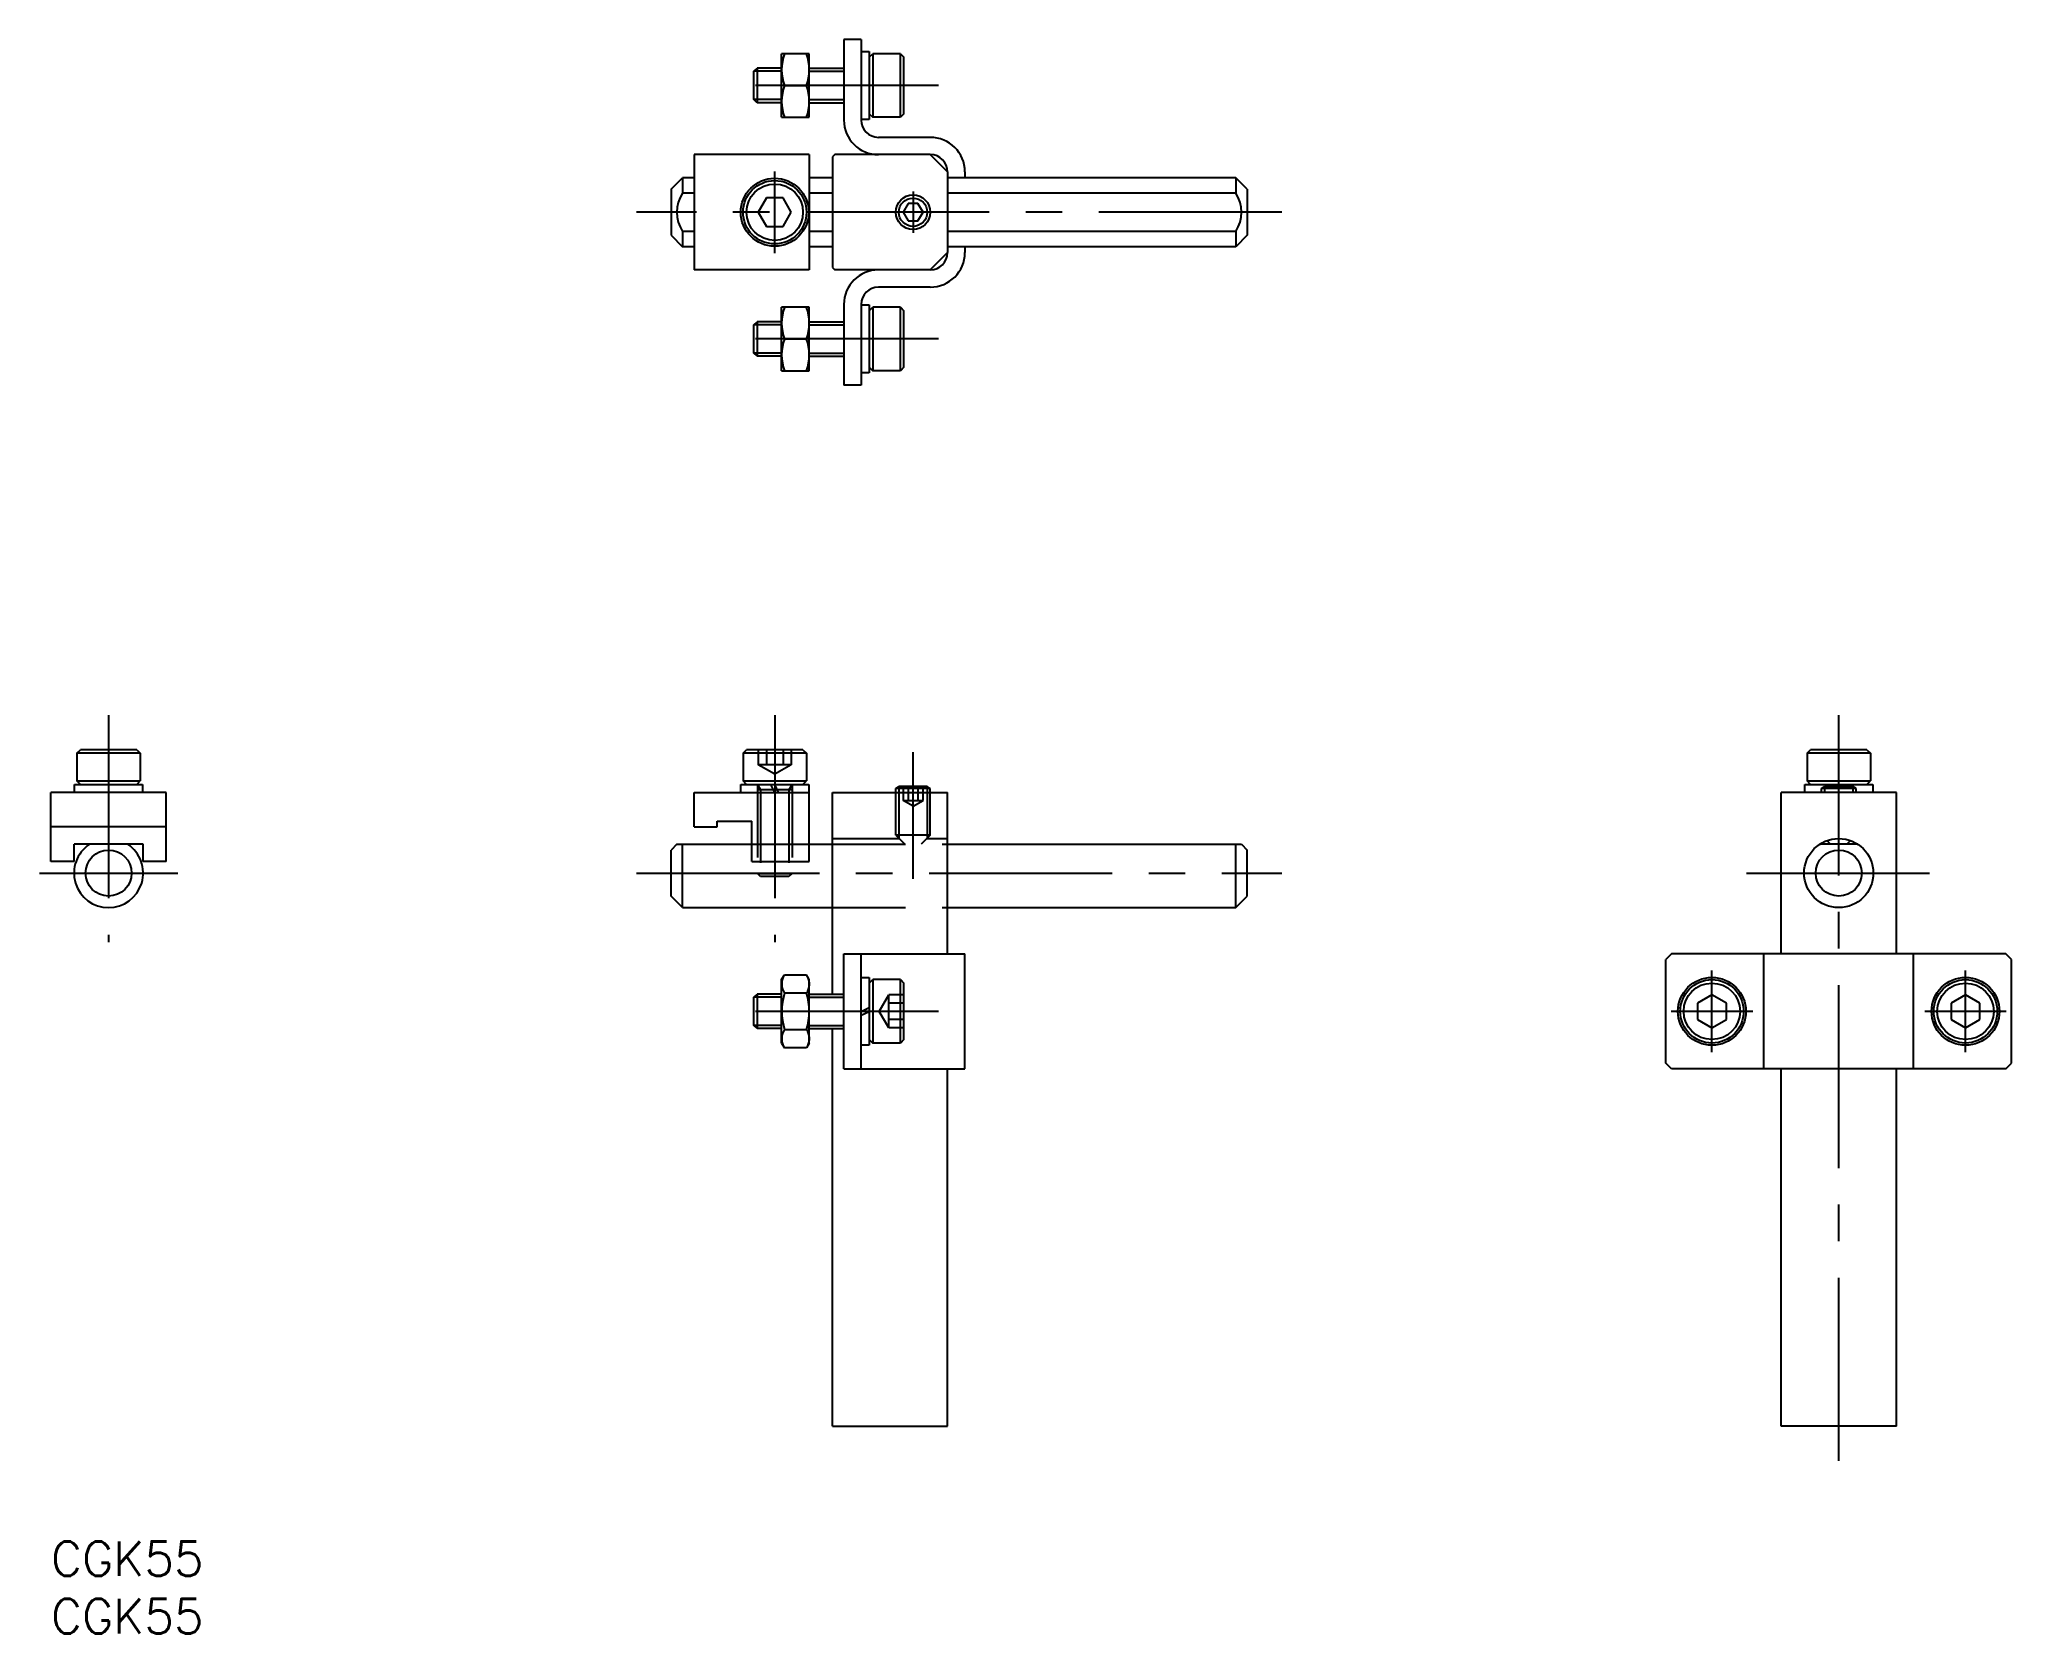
# Model space of a CAD drawing. Extents: x -1 to 170, y -8 to 130.
import ezdxf

# ---------------------------------------------------------------- set-up
doc = ezdxf.new("R2010")
doc.units = 0
doc.header["$LTSCALE"] = 0.5
doc.linetypes.add('CENTER', pattern=[50.8, 31.75, -6.35, 6.35, -6.35])
doc.linetypes.add('DASHED', pattern=[19.05, 12.7, -6.35])
for name, color, linetype in [('MSM_CENTER', 1, 'CENTER'), ('MSM_CONTINUOUS', 7, 'CONTINUOUS'), ('MSM_DASHED', 4, 'DASHED'), ('MSM_NARROW', 5, 'CONTINUOUS'), ('MSM_PART_NUMBER', 7, 'CONTINUOUS')]:
    doc.layers.add(name, color=color, linetype=linetype)
doc.styles.get("Standard").update_dxf_attribs({"font": 'txt.shx', "height": 3, "bigfont": 'bigfont.shx'})

# ---------------------------------------------------------------- blocks, each defined once
blk = doc.blocks.new('*U4')
at = {"layer": 'MSM_PART_NUMBER'}
blk.add_text('CGK55', height=3, dxfattribs=at).set_placement((0, -3))
blk = doc.blocks.new('*U5')
at = {"layer": 'MSM_PART_NUMBER'}
blk.add_text('CGK55', height=3, dxfattribs=at).set_placement((0, -8))

msp = doc.modelspace()

# ---------------------------------------------------------------- linework, layer by layer
at = {"layer": 'MSM_CENTER'}
for p, q in [((77, 126.35), (58, 126.35)), ((62.8, 111.81), (62.8, 118.89)), ((74.8, 117.15), (74.8, 113.55)), ((106.8, 115.35), (50.8, 115.35)), ((77, 104.35), (58, 104.35)), ((5, 71.7), (5, 52)), ((62.8, 71.7), (62.8, 52)), ((155.12, 7), (155.12, 71.7)), ((74.8, 57.5), (74.8, 68.5)), ((-1, 58), (11, 58)), ((50.8, 58), (106.8, 58)), ((147.12, 58), (163.12, 58)), ((144.12, 42.46), (144.12, 49.54)), ((166.12, 42.46), (166.12, 49.54)), ((77, 46), (58, 46)), ((147.66, 46), (140.58, 46)), ((169.66, 46), (162.58, 46))]:
    msp.add_line(p, q, dxfattribs=at)
at = {"layer": 'MSM_CONTINUOUS'}
for p, q in [((70.3, 130.35), (68.8, 130.35)), ((68.8, 130.35), (68.8, 123.35)), ((70.3, 130.35), (70.3, 123.35)), ((63.4, 123.6), (63.4, 129.1)), ((65.8, 129.1), (63.4, 129.1)), ((65.8, 123.6), (65.8, 129.1)), ((70.3, 129.3), (71, 129.3)), ((71, 129.3), (71, 123.4)), ((71, 128.8), (71.3, 129.1)), ((73.7, 129.1), (71.3, 129.1)), ((71.3, 129.1), (71.3, 123.6)), ((73.7, 129.1), (74, 128.8)), ((73.7, 123.6), (73.7, 129.1)), ((74, 123.9), (74, 128.8)), ((61, 127.58), (61.27, 127.85)), ((61, 125.12), (61, 127.58)), ((63.4, 127.85), (61.27, 127.85)), ((61.27, 127.85), (61.27, 124.85)), ((65.8, 127.85), (68.8, 127.85)), ((61.27, 124.85), (61, 125.12)), ((63.65, 126.35), (65.56, 126.35)), ((63.4, 124.85), (61.27, 124.85)), ((63.4, 123.6), (65.8, 123.6)), ((65.8, 124.85), (68.8, 124.85)), ((71, 123.4), (70.3, 123.4)), ((71, 123.9), (71.3, 123.6)), ((73.7, 123.6), (71.3, 123.6)), ((74, 123.9), (73.7, 123.6)), ((76.3, 121.85), (71.8, 121.85)), ((65.8, 120.35), (55.8, 120.35)), ((55.8, 120.35), (55.8, 110.35)), ((65.8, 120.35), (65.8, 110.35)), ((68, 120.35), (67.8, 120.15)), ((67.8, 120.15), (67.8, 110.55)), ((76.3, 120.35), (68, 120.35)), ((76.3, 120.35), (77.8, 118.85)), ((53.8, 117.35), (54.8, 118.35)), ((55.8, 118.35), (54.8, 118.35)), ((54.8, 118.35), (54.8, 117.01)), ((67.8, 118.35), (65.8, 118.35)), ((77.8, 118.85), (77.8, 111.85)), ((102.8, 118.35), (77.8, 118.35)), ((79.3, 118.85), (79.3, 118.35)), ((103.8, 117.35), (102.8, 118.35)), ((102.8, 118.35), (102.8, 117.01)), ((53.8, 117.35), (53.8, 113.35)), ((53.8, 116.85), (53.8, 113.85)), ((55.8, 117.01), (54.8, 117.01)), ((62.08, 116.6), (61.36, 115.35)), ((63.52, 116.6), (62.08, 116.6)), ((64.24, 115.35), (63.52, 116.6)), ((67.8, 117.01), (65.8, 117.01)), ((102.8, 117.01), (77.8, 117.01)), ((103.8, 117.35), (103.8, 113.35)), ((61.36, 115.35), (62.08, 114.1)), ((63.52, 114.1), (64.24, 115.35)), ((74.37, 116.1), (73.93, 115.35)), ((73.93, 115.35), (74.37, 114.6)), ((75.23, 116.1), (74.37, 116.1)), ((75.67, 115.35), (75.23, 116.1)), ((75.23, 114.6), (75.67, 115.35)), ((53.8, 113.35), (54.8, 112.35)), ((55.8, 113.69), (54.8, 113.69)), ((54.8, 113.69), (54.8, 112.35)), ((62.08, 114.1), (63.52, 114.1)), ((67.8, 113.69), (65.8, 113.69)), ((74.37, 114.6), (75.23, 114.6)), ((102.8, 113.69), (77.8, 113.69)), ((102.8, 113.69), (102.8, 112.35)), ((103.8, 113.35), (102.8, 112.35)), ((55.8, 112.35), (54.8, 112.35)), ((67.8, 112.35), (65.8, 112.35)), ((77.8, 111.85), (76.3, 110.35)), ((102.8, 112.35), (77.8, 112.35)), ((79.3, 112.35), (79.3, 111.85)), ((65.8, 110.35), (55.8, 110.35)), ((67.8, 110.55), (68, 110.35)), ((76.3, 110.35), (68, 110.35)), ((76.3, 108.85), (71.8, 108.85)), ((63.4, 101.6), (63.4, 107.1)), ((65.8, 107.1), (63.4, 107.1)), ((65.8, 101.6), (65.8, 107.1)), ((68.8, 107.35), (68.8, 100.35)), ((70.3, 107.35), (70.3, 100.35)), ((70.3, 107.3), (71, 107.3)), ((71, 107.3), (71, 101.4)), ((71, 106.8), (71.3, 107.1)), ((73.7, 107.1), (71.3, 107.1)), ((71.3, 107.1), (71.3, 101.6)), ((73.7, 107.1), (74, 106.8)), ((73.7, 101.6), (73.7, 107.1)), ((74, 101.9), (74, 106.8)), ((61, 105.58), (61.27, 105.85)), ((61, 103.12), (61, 105.58)), ((63.4, 105.85), (61.27, 105.85)), ((61.27, 105.85), (61.27, 102.85)), ((65.8, 105.85), (68.8, 105.85)), ((61.27, 102.85), (61, 103.12)), ((63.4, 102.85), (61.27, 102.85)), ((63.65, 104.35), (65.56, 104.35)), ((65.8, 102.85), (68.8, 102.85)), ((63.4, 101.6), (65.8, 101.6)), ((71, 101.4), (70.3, 101.4)), ((71, 101.9), (71.3, 101.6)), ((73.7, 101.6), (71.3, 101.6)), ((74, 101.9), (73.7, 101.6)), ((70.3, 100.35), (68.8, 100.35)), ((2.25, 68.4), (2.55, 68.7)), ((7.45, 68.7), (2.55, 68.7)), ((7.45, 68.7), (7.75, 68.4)), ((60.05, 68.4), (60.35, 68.7)), ((65.25, 68.7), (60.35, 68.7)), ((65.25, 68.7), (65.55, 68.4)), ((152.37, 68.4), (152.67, 68.7)), ((157.57, 68.7), (152.67, 68.7)), ((157.57, 68.7), (157.87, 68.4)), ((2.25, 68.4), (2.25, 66)), ((7.75, 68.4), (2.25, 68.4)), ((7.75, 68.4), (7.75, 66)), ((60.05, 68.4), (60.05, 66)), ((65.55, 68.4), (60.05, 68.4)), ((65.55, 68.4), (65.55, 66)), ((152.37, 68.4), (152.37, 66)), ((157.87, 68.4), (152.37, 68.4)), ((157.87, 68.4), (157.87, 66)), ((2.05, 65.7), (7.95, 65.7)), ((2.05, 65), (2.05, 65.7)), ((2.55, 65.7), (2.25, 66)), ((2.25, 66), (7.75, 66)), ((7.45, 65.7), (7.75, 66)), ((7.95, 65.7), (7.95, 65)), ((59.85, 65.7), (65.75, 65.7)), ((59.85, 65), (59.85, 65.7)), ((60.35, 65.7), (60.05, 66)), ((60.05, 66), (65.55, 66)), ((62.8, 65), (62.47, 65.7)), ((63.13, 65), (62.8, 65.7)), ((65.25, 65.7), (65.55, 66)), ((65.75, 65.7), (65.75, 65)), ((73.3, 65.34), (73.57, 65.5)), ((73.3, 65), (73.3, 65.34)), ((76.3, 65.34), (73.3, 65.34)), ((73.57, 65.5), (73.57, 65)), ((76.03, 65.5), (73.57, 65.5)), ((76.03, 65.5), (76.03, 65)), ((76.3, 65.34), (76.03, 65.5)), ((76.3, 65), (76.3, 65.34)), ((152.17, 65.7), (158.07, 65.7)), ((152.17, 65), (152.17, 65.7)), ((152.67, 65.7), (152.37, 66)), ((152.37, 66), (157.87, 66)), ((153.62, 65.34), (153.89, 65.5)), ((153.62, 65), (153.62, 65.34)), ((156.62, 65.34), (153.62, 65.34)), ((156.35, 65.5), (153.89, 65.5)), ((154.88, 65.5), (154.79, 65.7)), ((155.21, 65.5), (155.12, 65.7)), ((156.62, 65.34), (156.35, 65.5)), ((156.62, 65), (156.62, 65.34)), ((157.57, 65.7), (157.87, 66)), ((158.07, 65.7), (158.07, 65)), ((0, 59), (0, 65)), ((10, 65), (0, 65)), ((10, 59), (10, 65)), ((55.8, 65), (65.8, 65)), ((55.8, 62), (55.8, 65)), ((65.8, 59), (65.8, 65)), ((67.8, 65), (77.8, 65)), ((67.8, 47.5), (67.8, 65)), ((77.8, 51), (77.8, 65)), ((160.12, 65), (150.12, 65)), ((150.12, 51), (150.12, 65)), ((160.12, 51), (160.12, 65)), ((10, 62), (0, 62)), ((55.8, 62), (57.8, 62)), ((57.8, 62), (57.8, 62.5)), ((57.8, 62.5), (60.8, 62.5)), ((60.8, 59), (60.8, 62.5)), ((2, 59), (2, 60.5)), ((8, 60.5), (2, 60.5)), ((8, 59), (8, 60.5)), ((54.3, 60.5), (53.8, 60)), ((53.8, 56), (53.8, 60)), ((54.3, 60.5), (60.8, 60.5)), ((54.8, 55), (54.8, 60.5)), ((65.8, 60.5), (67.8, 60.5)), ((77.8, 60.5), (103.3, 60.5)), ((102.8, 55), (102.8, 60.5)), ((103.3, 60.5), (103.8, 60)), ((103.8, 56), (103.8, 60)), ((156.77, 60.5), (153.46, 60.5)), ((154.1, 60.82), (154.42, 60.5)), ((156.14, 60.82), (155.82, 60.5)), ((2, 59), (0, 59)), ((10, 59), (8, 59)), ((60.8, 59), (65.8, 59)), ((54.8, 55), (53.8, 56)), ((54.8, 55), (67.8, 55)), ((77.8, 55), (102.8, 55)), ((102.8, 55), (103.8, 56)), ((68.8, 51), (79.3, 51)), ((68.8, 41), (68.8, 51)), ((70.3, 41), (70.3, 51)), ((79.3, 41), (79.3, 51)), ((140.62, 51), (140.12, 50.5)), ((140.12, 41.5), (140.12, 50.5)), ((169.62, 51), (140.62, 51)), ((148.62, 41), (148.62, 51)), ((161.62, 41), (161.62, 51)), ((170.12, 50.5), (169.62, 51)), ((170.12, 41.5), (170.12, 50.5)), ((63.4, 48.75), (63.65, 49.18)), ((63.4, 43.25), (63.4, 48.75)), ((63.65, 49.18), (65.56, 49.18)), ((65.8, 48.75), (65.56, 49.18)), ((65.8, 43.25), (65.8, 48.75)), ((70.3, 48.95), (71, 48.95)), ((71, 48.95), (71, 43.05)), ((71, 48.45), (71.3, 48.75)), ((73.7, 48.75), (71.3, 48.75)), ((71.3, 48.75), (71.3, 43.25)), ((73.7, 48.75), (74, 48.45)), ((73.7, 43.25), (73.7, 48.75)), ((74, 43.55), (74, 48.45)), ((61, 47.23), (61.27, 47.5)), ((61, 44.77), (61, 47.23)), ((63.4, 47.5), (61.27, 47.5)), ((61.27, 47.5), (61.27, 44.5)), ((65.56, 47.59), (63.65, 47.59)), ((65.8, 47.5), (68.8, 47.5)), ((70.3, 46), (71, 46.33)), ((141.18, 46.33), (141.39, 46.33)), ((144.12, 47.44), (142.87, 46.72)), ((142.87, 46.72), (142.87, 45.28)), ((145.37, 46.72), (144.12, 47.44)), ((145.37, 45.28), (145.37, 46.72)), ((163.18, 46.33), (163.39, 46.33)), ((166.12, 47.44), (164.87, 46.72)), ((164.87, 46.72), (164.87, 45.28)), ((167.37, 46.72), (166.12, 47.44)), ((167.37, 45.28), (167.37, 46.72)), ((61.27, 44.5), (61, 44.77)), ((63.4, 44.5), (61.27, 44.5)), ((65.8, 44.5), (68.8, 44.5)), ((67.8, 10), (67.8, 44.5)), ((70.3, 45.67), (71, 46)), ((141.17, 46), (141.37, 46)), ((142.87, 45.28), (144.12, 44.56)), ((144.12, 44.56), (145.37, 45.28)), ((163.17, 46), (163.37, 46)), ((164.87, 45.28), (166.12, 44.56)), ((166.12, 44.56), (167.37, 45.28)), ((63.4, 43.25), (63.65, 42.82)), ((63.65, 44.41), (65.56, 44.41)), ((65.56, 42.82), (63.65, 42.82)), ((65.8, 43.25), (65.56, 42.82)), ((71, 43.05), (70.3, 43.05)), ((71, 43.55), (71.3, 43.25)), ((73.7, 43.25), (71.3, 43.25)), ((74, 43.55), (73.7, 43.25)), ((140.62, 41), (140.12, 41.5)), ((169.62, 41), (170.12, 41.5)), ((68.8, 41), (79.3, 41)), ((77.8, 10), (77.8, 41)), ((169.62, 41), (140.62, 41)), ((150.12, 10), (150.12, 41)), ((160.12, 10), (160.12, 41)), ((67.8, 10), (77.8, 10)), ((160.12, 10), (150.12, 10))]:
    msp.add_line(p, q, dxfattribs=at)
for centre, radius in [((62.8, 115.35), 2.95), ((62.8, 115.35), 2.75), ((62.8, 115.35), 2.45), ((74.8, 115.35), 1.5), ((74.8, 115.35), 1.23), ((5, 58), 2), ((155.12, 58), 3), ((155.12, 58), 2), ((144.12, 46), 2.95), ((144.12, 46), 2.75), ((144.12, 46), 2.45), ((166.12, 46), 2.95), ((166.12, 46), 2.75), ((166.12, 46), 2.45)]:
    msp.add_circle(centre, radius, dxfattribs=at)
for centre, radius, start, end in [((67.37, 127.72), 3.97, 159.7438, 200.2562), ((61.83, 127.72), 3.97, 339.7438, 20.2562), ((67.37, 124.97), 3.97, 159.7438, 200.2562), ((61.83, 124.97), 3.97, 339.7438, 20.2562), ((71.8, 123.35), 3, 180, 270), ((71.8, 123.35), 1.5, 180, 270), ((76.3, 118.85), 3, 0, 90), ((76.3, 118.85), 1.5, 0, 90), ((57.3, 115.35), 3, 146.4427, 213.5573), ((100.3, 115.35), 3, 326.4427, 33.5573), ((76.3, 111.85), 3, 270, 0), ((76.3, 111.85), 1.5, 270, 0), ((71.8, 107.35), 3, 90, 180), ((71.8, 107.35), 1.5, 90, 180), ((67.37, 105.72), 3.97, 159.7438, 200.2562), ((61.83, 105.72), 3.97, 339.7438, 20.2562), ((67.37, 102.97), 3.97, 159.7438, 200.2562), ((61.83, 102.97), 3.97, 339.7438, 20.2562), ((5, 58), 3, 123.5573, 56.4427), ((64.81, 48.38), 1.41, 154.3842, 214.3842), ((64.4, 48.38), 1.41, 325.6158, 25.6158), ((68.66, 46), 5.25, 162.412, 197.588), ((60.55, 46), 5.25, 342.412, 17.588), ((64.81, 43.62), 1.41, 145.6158, 205.6158), ((64.4, 43.62), 1.41, 334.3842, 34.3842)]:
    msp.add_arc(centre, radius, start, end, dxfattribs=at)
at = {"layer": 'MSM_DASHED'}
for p, q in [((61.36, 68.7), (61.36, 67.4)), ((62.08, 68.7), (62.08, 67.4)), ((63.52, 68.7), (63.52, 67.4)), ((64.24, 68.7), (64.24, 67.4)), ((64.24, 67.4), (61.36, 67.4)), ((62.8, 66.57), (61.36, 67.4)), ((64.24, 67.4), (62.8, 66.57)), ((61.3, 65.7), (61.57, 65.23)), ((61.3, 65.7), (61.3, 57.97)), ((64.3, 65.23), (61.3, 65.23)), ((61.57, 65.23), (61.57, 57.7)), ((64.3, 65.7), (64.03, 65.23)), ((64.03, 65.23), (64.03, 57.7)), ((64.3, 65.7), (64.3, 57.97)), ((73.93, 65.5), (73.93, 64.3)), ((74.37, 65.5), (74.37, 64.3)), ((75.23, 65.5), (75.23, 64.3)), ((75.67, 64.3), (75.67, 65.5)), ((73.3, 61.3), (73.3, 65)), ((73.57, 65), (73.57, 61.03)), ((74.8, 63.8), (73.93, 64.3)), ((73.93, 64.3), (75.67, 64.3)), ((74.8, 63.8), (75.67, 64.3)), ((76.03, 65), (76.03, 61.03)), ((76.3, 61.3), (76.3, 65)), ((60.8, 60.5), (65.8, 60.5)), ((67.8, 61), (73.6, 61)), ((67.8, 60.5), (77.8, 60.5)), ((73.3, 61.3), (74.1, 60.5)), ((76.3, 61.3), (73.3, 61.3)), ((76.3, 61.3), (75.5, 60.5)), ((76, 61), (77.8, 61)), ((61.57, 57.7), (61.3, 57.97)), ((61.3, 57.97), (64.3, 57.97)), ((64.03, 57.7), (61.57, 57.7)), ((64.3, 57.97), (64.03, 57.7)), ((67.8, 55), (77.8, 55)), ((71.87, 46), (72.7, 47.44)), ((72.7, 44.56), (72.7, 47.44)), ((74, 47.44), (72.7, 47.44)), ((74, 46.72), (72.7, 46.72)), ((72.7, 44.56), (71.87, 46)), ((74, 45.28), (72.7, 45.28)), ((74, 44.56), (72.7, 44.56))]:
    msp.add_line(p, q, dxfattribs=at)
at = {"layer": 'MSM_NARROW'}
for p, q in [((63.4, 127.58), (61, 127.58)), ((65.8, 127.58), (68.8, 127.58)), ((63.4, 125.12), (61, 125.12)), ((65.8, 125.12), (68.8, 125.12)), ((63.4, 105.58), (61, 105.58)), ((65.8, 105.58), (68.8, 105.58)), ((63.4, 103.12), (61, 103.12)), ((65.8, 103.12), (68.8, 103.12)), ((153.89, 65.5), (153.89, 65)), ((156.35, 65.5), (156.35, 65)), ((63.4, 47.23), (61, 47.23)), ((65.8, 47.23), (68.8, 47.23)), ((63.4, 44.77), (61, 44.77)), ((65.8, 44.77), (68.8, 44.77))]:
    msp.add_line(p, q, dxfattribs=at)

# ---------------------------------------------------------------- block references
at = {"layer": 'MSM_CONTINUOUS'}
for name in ['*U4', '*U5']:
    msp.add_blockref(name, (0, 0), dxfattribs=at)

doc.saveas('drawing.dxf')
